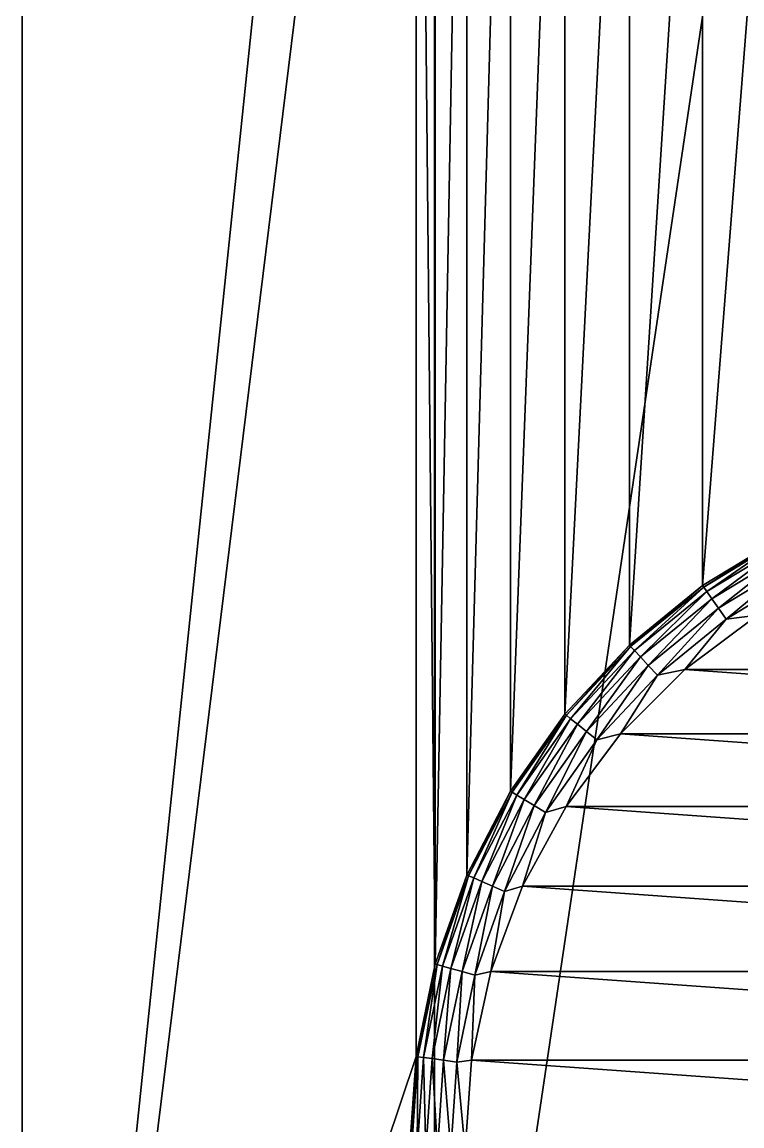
# Model space of a CAD drawing. Extents: x 464 to 15145, y 328 to 7622.
# Drawn here: x 464 to 1664, y 2170 to 4012 of the extents above; entities that cross this region are included whole.
import ezdxf

# ---------------------------------------------------------------- set-up
doc = ezdxf.new("R2010")
doc.units = 0
doc.layers.get('0').update_dxf_attribs({"linetype": 'CONTINUOUS'})

msp = doc.modelspace()

# ---------------------------------------------------------------- linework, layer by layer
at = {"color": 7}
for points in [[(464.1, 7622.4), (464.1, 328.1), (464.1, 7622.4, -4432), (464.1, 7622.4)], [(464.1, 7622.4, -4432), (464.1, 328.1), (464.1, 328.1, -4432), (464.1, 7622.4, -4432)], [(464.1, 328.1, -4432), (1121.2, 5664.7, -4432), (464.1, 7622.4, -4432), (464.1, 328.1, -4432)], [(1152, 6934.5), (464.1, 328.1), (464.1, 7622.4), (1152, 6934.5)], [(1152, 1016), (464.1, 328.1), (1152, 6934.5), (1152, 1016)], [(1152, 6934.5, -3744.1), (1838.6, 5632.3, -3744.1), (1152, 1016, -3744.1), (1152, 6934.5, -3744.1)], [(1152, 1016), (1152, 6934.5), (1152, 1016, -3744.1), (1152, 1016)], [(1152, 1016, -3744.1), (1152, 6934.5), (1152, 6934.5, -3744.1), (1152, 1016, -3744.1)], [(464.1, 328.1, -4432), (1121.2, 2285.7, -4432), (1121.2, 5664.7, -4432), (464.1, 328.1, -4432)], [(1121.2, 5664.7, -4432), (1121.2, 2285.7, -4432), (1153.2, 2440, -4432), (1121.2, 5664.7, -4432)], [(1121.2, 5664.7, -4432), (1153.2, 2440, -4432), (1153.2, 5510.5, -4432), (1121.2, 5664.7, -4432)], [(1152, 1016, -3744.1), (1838.6, 5632.3, -3744.1), (1838.6, 2318.2, -3744.1), (1152, 1016, -3744.1)], [(1153.2, 5510.5, -4432), (1153.2, 2440, -4432), (1206, 5362.1, -4432), (1153.2, 5510.5, -4432)], [(1206, 5362.1, -4432), (1153.2, 2440, -4432), (1206, 2588.4, -4432), (1206, 5362.1, -4432)], [(1206, 5362.1, -4432), (1206, 2588.4, -4432), (1278.4, 5222.2, -4432), (1206, 5362.1, -4432)], [(1278.4, 5222.2, -4432), (1206, 2588.4, -4432), (1278.4, 2728.3, -4432), (1278.4, 5222.2, -4432)], [(1278.4, 5222.2, -4432), (1278.4, 2728.3, -4432), (1369.3, 5093.5, -4432), (1278.4, 5222.2, -4432)], [(1369.3, 5093.5, -4432), (1278.4, 2728.3, -4432), (1369.3, 2857, -4432), (1369.3, 5093.5, -4432)], [(1369.3, 5093.5, -4432), (1369.3, 2857, -4432), (1476.8, 4978.4, -4432), (1369.3, 5093.5, -4432)], [(1476.8, 4978.4, -4432), (1369.3, 2857, -4432), (1476.8, 2972.1, -4432), (1476.8, 4978.4, -4432)], [(1476.8, 4978.4, -4432), (1476.8, 2972.1, -4432), (1599, 4879, -4432), (1476.8, 4978.4, -4432)], [(1599, 4879, -4432), (1476.8, 2972.1, -4432), (1599, 3071.5, -4432), (1599, 4879, -4432)], [(1599, 4879, -4432), (1599, 3071.5, -4432), (1733.6, 4797.1, -4432), (1599, 4879, -4432)], [(1733.6, 4797.1, -4432), (1599, 3071.5, -4432), (1733.6, 3153.3, -4432), (1733.6, 4797.1, -4432)], [(1599, 3071.5, -5124.5), (1600.8, 3068.9, -5148.4), (1733.6, 3153.3, -5124.5), (1599, 3071.5, -5124.5)], [(1599, 3071.5, -4432), (1599, 3071.5, -5124.5), (1733.6, 3153.3, -4432), (1599, 3071.5, -4432)], [(1733.6, 3153.3, -4432), (1599, 3071.5, -5124.5), (1733.6, 3153.3, -5124.5), (1733.6, 3153.3, -4432)], [(1733.6, 3153.3, -5124.5), (1600.8, 3068.9, -5148.4), (1735, 3150.6, -5148.4), (1733.6, 3153.3, -5124.5)], [(1600.8, 3068.9, -5148.4), (1606.1, 3061.4, -5170.7), (1735, 3150.6, -5148.4), (1600.8, 3068.9, -5148.4)], [(1606.1, 3061.4, -5170.7), (1739.3, 3142.4, -5170.7), (1735, 3150.6, -5148.4), (1606.1, 3061.4, -5170.7)], [(1606.1, 3061.4, -5170.7), (1614.6, 3049.4, -5189.8), (1739.3, 3142.4, -5170.7), (1606.1, 3061.4, -5170.7)], [(1614.6, 3049.4, -5189.8), (1746, 3129.3, -5189.8), (1739.3, 3142.4, -5170.7), (1614.6, 3049.4, -5189.8)], [(1614.6, 3049.4, -5189.8), (1625.6, 3033.8, -5204.5), (1746, 3129.3, -5189.8), (1614.6, 3049.4, -5189.8)], [(1625.6, 3033.8, -5204.5), (1754.8, 3112.4, -5204.5), (1746, 3129.3, -5189.8), (1625.6, 3033.8, -5204.5)], [(1625.6, 3033.8, -5204.5), (1638.5, 3015.6, -5213.7), (1754.8, 3112.4, -5204.5), (1625.6, 3033.8, -5204.5)], [(1638.5, 3015.6, -5213.7), (1765.1, 3092.6, -5213.7), (1754.8, 3112.4, -5204.5), (1638.5, 3015.6, -5213.7)], [(1638.5, 3015.6, -5213.7), (1690.5, 3021.9, -5216.8), (1765.1, 3092.6, -5213.7), (1638.5, 3015.6, -5213.7)], [(1476.8, 2972.1, -5124.5), (1478.9, 2969.8, -5148.4), (1599, 3071.5, -5124.5), (1476.8, 2972.1, -5124.5)], [(1476.8, 2972.1, -4432), (1476.8, 2972.1, -5124.5), (1599, 3071.5, -4432), (1476.8, 2972.1, -4432)], [(1599, 3071.5, -4432), (1476.8, 2972.1, -5124.5), (1599, 3071.5, -5124.5), (1599, 3071.5, -4432)], [(1599, 3071.5, -5124.5), (1478.9, 2969.8, -5148.4), (1600.8, 3068.9, -5148.4), (1599, 3071.5, -5124.5)], [(1478.9, 2969.8, -5148.4), (1485.2, 2963, -5170.7), (1600.8, 3068.9, -5148.4), (1478.9, 2969.8, -5148.4)], [(1485.2, 2963, -5170.7), (1606.1, 3061.4, -5170.7), (1600.8, 3068.9, -5148.4), (1485.2, 2963, -5170.7)], [(1485.2, 2963, -5170.7), (1495.3, 2952.3, -5189.8), (1606.1, 3061.4, -5170.7), (1485.2, 2963, -5170.7)], [(1495.3, 2952.3, -5189.8), (1614.6, 3049.4, -5189.8), (1606.1, 3061.4, -5170.7), (1495.3, 2952.3, -5189.8)], [(1495.3, 2952.3, -5189.8), (1508.3, 2938.3, -5204.5), (1614.6, 3049.4, -5189.8), (1495.3, 2952.3, -5189.8)], [(1508.3, 2938.3, -5204.5), (1625.6, 3033.8, -5204.5), (1614.6, 3049.4, -5189.8), (1508.3, 2938.3, -5204.5)], [(1508.3, 2938.3, -5204.5), (1523.5, 2922.1, -5213.7), (1625.6, 3033.8, -5204.5), (1508.3, 2938.3, -5204.5)], [(1523.5, 2922.1, -5213.7), (1638.5, 3015.6, -5213.7), (1625.6, 3033.8, -5204.5), (1523.5, 2922.1, -5213.7)], [(1569.2, 2931.1, -5216.8), (1690.5, 3021.9, -5216.8), (1638.5, 3015.6, -5213.7), (1569.2, 2931.1, -5216.8)], [(1569.2, 2931.1, -5216.8), (2959.9, 2931.1, -5216.8), (1690.5, 3021.9, -5216.8), (1569.2, 2931.1, -5216.8)], [(1523.5, 2922.1, -5213.7), (1569.2, 2931.1, -5216.8), (1638.5, 3015.6, -5213.7), (1523.5, 2922.1, -5213.7)], [(1369.3, 2857, -5124.5), (1371.7, 2855, -5148.4), (1476.8, 2972.1, -5124.5), (1369.3, 2857, -5124.5)], [(1369.3, 2857, -4432), (1369.3, 2857, -5124.5), (1476.8, 2972.1, -4432), (1369.3, 2857, -4432)], [(1476.8, 2972.1, -4432), (1369.3, 2857, -5124.5), (1476.8, 2972.1, -5124.5), (1476.8, 2972.1, -4432)], [(1476.8, 2972.1, -5124.5), (1371.7, 2855, -5148.4), (1478.9, 2969.8, -5148.4), (1476.8, 2972.1, -5124.5)], [(1371.7, 2855, -5148.4), (1378.9, 2849.2, -5170.7), (1478.9, 2969.8, -5148.4), (1371.7, 2855, -5148.4)], [(1378.9, 2849.2, -5170.7), (1485.2, 2963, -5170.7), (1478.9, 2969.8, -5148.4), (1378.9, 2849.2, -5170.7)], [(1378.9, 2849.2, -5170.7), (1390.3, 2839.9, -5189.8), (1485.2, 2963, -5170.7), (1378.9, 2849.2, -5170.7)], [(1390.3, 2839.9, -5189.8), (1495.3, 2952.3, -5189.8), (1485.2, 2963, -5170.7), (1390.3, 2839.9, -5189.8)], [(1390.3, 2839.9, -5189.8), (1405.1, 2827.8, -5204.5), (1495.3, 2952.3, -5189.8), (1390.3, 2839.9, -5189.8)], [(1405.1, 2827.8, -5204.5), (1508.3, 2938.3, -5204.5), (1495.3, 2952.3, -5189.8), (1405.1, 2827.8, -5204.5)], [(1405.1, 2827.8, -5204.5), (1422.4, 2813.8, -5213.7), (1508.3, 2938.3, -5204.5), (1405.1, 2827.8, -5204.5)], [(1422.4, 2813.8, -5213.7), (1523.5, 2922.1, -5213.7), (1508.3, 2938.3, -5204.5), (1422.4, 2813.8, -5213.7)], [(1462.1, 2823.9, -5216.8), (1569.2, 2931.1, -5216.8), (1523.5, 2922.1, -5213.7), (1462.1, 2823.9, -5216.8)], [(1462.1, 2823.9, -5216.8), (3067.1, 2823.9, -5216.8), (1569.2, 2931.1, -5216.8), (1462.1, 2823.9, -5216.8)], [(1569.2, 2931.1, -5216.8), (3067.1, 2823.9, -5216.8), (2959.9, 2931.1, -5216.8), (1569.2, 2931.1, -5216.8)], [(1422.4, 2813.8, -5213.7), (1462.1, 2823.9, -5216.8), (1523.5, 2922.1, -5213.7), (1422.4, 2813.8, -5213.7)], [(1278.4, 2728.3, -5124.5), (1281.1, 2726.6, -5148.4), (1369.3, 2857, -5124.5), (1278.4, 2728.3, -5124.5)], [(1278.4, 2728.3, -4432), (1278.4, 2728.3, -5124.5), (1369.3, 2857, -4432), (1278.4, 2728.3, -4432)], [(1369.3, 2857, -4432), (1278.4, 2728.3, -5124.5), (1369.3, 2857, -5124.5), (1369.3, 2857, -4432)], [(1369.3, 2857, -5124.5), (1281.1, 2726.6, -5148.4), (1371.7, 2855, -5148.4), (1369.3, 2857, -5124.5)], [(1281.1, 2726.6, -5148.4), (1289, 2721.8, -5170.7), (1371.7, 2855, -5148.4), (1281.1, 2726.6, -5148.4)], [(1289, 2721.8, -5170.7), (1378.9, 2849.2, -5170.7), (1371.7, 2855, -5148.4), (1289, 2721.8, -5170.7)], [(1289, 2721.8, -5170.7), (1301.5, 2714.2, -5189.8), (1378.9, 2849.2, -5170.7), (1289, 2721.8, -5170.7)], [(1301.5, 2714.2, -5189.8), (1390.3, 2839.9, -5189.8), (1378.9, 2849.2, -5170.7), (1301.5, 2714.2, -5189.8)], [(1301.5, 2714.2, -5189.8), (1317.9, 2704.3, -5204.5), (1390.3, 2839.9, -5189.8), (1301.5, 2714.2, -5189.8)], [(1317.9, 2704.3, -5204.5), (1405.1, 2827.8, -5204.5), (1390.3, 2839.9, -5189.8), (1317.9, 2704.3, -5204.5)], [(1317.9, 2704.3, -5204.5), (1336.9, 2692.7, -5213.7), (1405.1, 2827.8, -5204.5), (1317.9, 2704.3, -5204.5)], [(1336.9, 2692.7, -5213.7), (1422.4, 2813.8, -5213.7), (1405.1, 2827.8, -5204.5), (1336.9, 2692.7, -5213.7)], [(1371.3, 2702.7, -5216.8), (1462.1, 2823.9, -5216.8), (1422.4, 2813.8, -5213.7), (1371.3, 2702.7, -5216.8)], [(1371.3, 2702.7, -5216.8), (3157.8, 2702.7, -5216.8), (1462.1, 2823.9, -5216.8), (1371.3, 2702.7, -5216.8)], [(1462.1, 2823.9, -5216.8), (3157.8, 2702.7, -5216.8), (3067.1, 2823.9, -5216.8), (1462.1, 2823.9, -5216.8)], [(1336.9, 2692.7, -5213.7), (1371.3, 2702.7, -5216.8), (1422.4, 2813.8, -5213.7), (1336.9, 2692.7, -5213.7)], [(1206, 2588.4, -5124.5), (1208.8, 2587.1, -5148.4), (1278.4, 2728.3, -5124.5), (1206, 2588.4, -5124.5)], [(1206, 2588.4, -4432), (1206, 2588.4, -5124.5), (1278.4, 2728.3, -4432), (1206, 2588.4, -4432)], [(1278.4, 2728.3, -4432), (1206, 2588.4, -5124.5), (1278.4, 2728.3, -5124.5), (1278.4, 2728.3, -4432)], [(1278.4, 2728.3, -5124.5), (1208.8, 2587.1, -5148.4), (1281.1, 2726.6, -5148.4), (1278.4, 2728.3, -5124.5)], [(1208.8, 2587.1, -5148.4), (1217.3, 2583.5, -5170.7), (1281.1, 2726.6, -5148.4), (1208.8, 2587.1, -5148.4)], [(1217.3, 2583.5, -5170.7), (1289, 2721.8, -5170.7), (1281.1, 2726.6, -5148.4), (1217.3, 2583.5, -5170.7)], [(1217.3, 2583.5, -5170.7), (1230.8, 2577.6, -5189.8), (1289, 2721.8, -5170.7), (1217.3, 2583.5, -5170.7)], [(1230.8, 2577.6, -5189.8), (1301.5, 2714.2, -5189.8), (1289, 2721.8, -5170.7), (1230.8, 2577.6, -5189.8)], [(1230.8, 2577.6, -5189.8), (1248.3, 2570, -5204.5), (1301.5, 2714.2, -5189.8), (1230.8, 2577.6, -5189.8)], [(1248.3, 2570, -5204.5), (1317.9, 2704.3, -5204.5), (1301.5, 2714.2, -5189.8), (1248.3, 2570, -5204.5)], [(1248.3, 2570, -5204.5), (1268.7, 2561.1, -5213.7), (1317.9, 2704.3, -5204.5), (1248.3, 2570, -5204.5)], [(1268.7, 2561.1, -5213.7), (1336.9, 2692.7, -5213.7), (1317.9, 2704.3, -5204.5), (1268.7, 2561.1, -5213.7)], [(1268.7, 2561.1, -5213.7), (1298.7, 2569.7, -5216.8), (1336.9, 2692.7, -5213.7), (1268.7, 2561.1, -5213.7)], [(1298.7, 2569.7, -5216.8), (1371.3, 2702.7, -5216.8), (1336.9, 2692.7, -5213.7), (1298.7, 2569.7, -5216.8)], [(1298.7, 2569.7, -5216.8), (3230.5, 2569.7, -5216.8), (1371.3, 2702.7, -5216.8), (1298.7, 2569.7, -5216.8)], [(1371.3, 2702.7, -5216.8), (3230.5, 2569.7, -5216.8), (3157.8, 2702.7, -5216.8), (1371.3, 2702.7, -5216.8)], [(1153.2, 2440, -5124.5), (1156.2, 2439.1, -5148.4), (1206, 2588.4, -5124.5), (1153.2, 2440, -5124.5)], [(1153.2, 2440, -4432), (1153.2, 2440, -5124.5), (1206, 2588.4, -4432), (1153.2, 2440, -4432)], [(1206, 2588.4, -4432), (1153.2, 2440, -5124.5), (1206, 2588.4, -5124.5), (1206, 2588.4, -4432)], [(1206, 2588.4, -5124.5), (1156.2, 2439.1, -5148.4), (1208.8, 2587.1, -5148.4), (1206, 2588.4, -5124.5)], [(1156.2, 2439.1, -5148.4), (1165.1, 2436.6, -5170.7), (1208.8, 2587.1, -5148.4), (1156.2, 2439.1, -5148.4)], [(1208.8, 2587.1, -5148.4), (1165.1, 2436.6, -5170.7), (1217.3, 2583.5, -5170.7), (1208.8, 2587.1, -5148.4)], [(1165.1, 2436.6, -5170.7), (1179.3, 2432.7, -5189.8), (1217.3, 2583.5, -5170.7), (1165.1, 2436.6, -5170.7)], [(1179.3, 2432.7, -5189.8), (1230.8, 2577.6, -5189.8), (1217.3, 2583.5, -5170.7), (1179.3, 2432.7, -5189.8)], [(1179.3, 2432.7, -5189.8), (1197.7, 2427.5, -5204.5), (1230.8, 2577.6, -5189.8), (1179.3, 2432.7, -5189.8)], [(1197.7, 2427.5, -5204.5), (1248.3, 2570, -5204.5), (1230.8, 2577.6, -5189.8), (1197.7, 2427.5, -5204.5)], [(1197.7, 2427.5, -5204.5), (1219.1, 2421.5, -5213.7), (1248.3, 2570, -5204.5), (1197.7, 2427.5, -5204.5)], [(1219.1, 2421.5, -5213.7), (1268.7, 2561.1, -5213.7), (1248.3, 2570, -5204.5), (1219.1, 2421.5, -5213.7)], [(1219.1, 2421.5, -5213.7), (1245.8, 2427.7, -5216.8), (1268.7, 2561.1, -5213.7), (1219.1, 2421.5, -5213.7)], [(1245.8, 2427.7, -5216.8), (1298.7, 2569.7, -5216.8), (1268.7, 2561.1, -5213.7), (1245.8, 2427.7, -5216.8)], [(1245.8, 2427.7, -5216.8), (3283.4, 2427.7, -5216.8), (1298.7, 2569.7, -5216.8), (1245.8, 2427.7, -5216.8)], [(1298.7, 2569.7, -5216.8), (3283.4, 2427.7, -5216.8), (3230.5, 2569.7, -5216.8), (1298.7, 2569.7, -5216.8)], [(1121.2, 2285.7, -5124.5), (1124.3, 2285.3, -5148.4), (1153.2, 2440, -5124.5), (1121.2, 2285.7, -5124.5)], [(1121.2, 2285.7, -4432), (1121.2, 2285.7, -5124.5), (1153.2, 2440, -4432), (1121.2, 2285.7, -4432)], [(1153.2, 2440, -4432), (1121.2, 2285.7, -5124.5), (1153.2, 2440, -5124.5), (1153.2, 2440, -4432)], [(1153.2, 2440, -5124.5), (1124.3, 2285.3, -5148.4), (1156.2, 2439.1, -5148.4), (1153.2, 2440, -5124.5)], [(1124.3, 2285.3, -5148.4), (1133.4, 2284.1, -5170.7), (1156.2, 2439.1, -5148.4), (1124.3, 2285.3, -5148.4)], [(1156.2, 2439.1, -5148.4), (1133.4, 2284.1, -5170.7), (1165.1, 2436.6, -5170.7), (1156.2, 2439.1, -5148.4)], [(1133.4, 2284.1, -5170.7), (1148, 2282.1, -5189.8), (1165.1, 2436.6, -5170.7), (1133.4, 2284.1, -5170.7)], [(1165.1, 2436.6, -5170.7), (1148, 2282.1, -5189.8), (1179.3, 2432.7, -5189.8), (1165.1, 2436.6, -5170.7)], [(1148, 2282.1, -5189.8), (1166.9, 2279.5, -5204.5), (1179.3, 2432.7, -5189.8), (1148, 2282.1, -5189.8)], [(1166.9, 2279.5, -5204.5), (1197.7, 2427.5, -5204.5), (1179.3, 2432.7, -5189.8), (1166.9, 2279.5, -5204.5)], [(1166.9, 2279.5, -5204.5), (1189, 2276.4, -5213.7), (1197.7, 2427.5, -5204.5), (1166.9, 2279.5, -5204.5)], [(1189, 2276.4, -5213.7), (1219.1, 2421.5, -5213.7), (1197.7, 2427.5, -5204.5), (1189, 2276.4, -5213.7)], [(1189, 2276.4, -5213.7), (1213.6, 2279.7, -5216.8), (1219.1, 2421.5, -5213.7), (1189, 2276.4, -5213.7)], [(1213.6, 2279.7, -5216.8), (1245.8, 2427.7, -5216.8), (1219.1, 2421.5, -5213.7), (1213.6, 2279.7, -5216.8)], [(1213.6, 2279.7, -5216.8), (3315.6, 2279.7, -5216.8), (1245.8, 2427.7, -5216.8), (1213.6, 2279.7, -5216.8)], [(1245.8, 2427.7, -5216.8), (3315.6, 2279.7, -5216.8), (3283.4, 2427.7, -5216.8), (1245.8, 2427.7, -5216.8)], [(1152, 1016, -3744.1), (1838.6, 2318.2, -3744.1), (1808.5, 2225.5, -3744.1), (1152, 1016, -3744.1)], [(464.1, 328.1, -4432), (1110.4, 2128.6, -4432), (1121.2, 2285.7, -4432), (464.1, 328.1, -4432)], [(1110.4, 2128.6, -5124.5), (1113.6, 2128.6, -5148.4), (1121.2, 2285.7, -5124.5), (1110.4, 2128.6, -5124.5)], [(1110.4, 2128.6, -4432), (1110.4, 2128.6, -5124.5), (1121.2, 2285.7, -4432), (1110.4, 2128.6, -4432)], [(1121.2, 2285.7, -4432), (1110.4, 2128.6, -5124.5), (1121.2, 2285.7, -5124.5), (1121.2, 2285.7, -4432)], [(1121.2, 2285.7, -5124.5), (1113.6, 2128.6, -5148.4), (1124.3, 2285.3, -5148.4), (1121.2, 2285.7, -5124.5)], [(1113.6, 2128.6, -5148.4), (1122.8, 2128.6, -5170.7), (1124.3, 2285.3, -5148.4), (1113.6, 2128.6, -5148.4)], [(1124.3, 2285.3, -5148.4), (1122.8, 2128.6, -5170.7), (1133.4, 2284.1, -5170.7), (1124.3, 2285.3, -5148.4)], [(1122.8, 2128.6, -5170.7), (1137.5, 2128.6, -5189.8), (1133.4, 2284.1, -5170.7), (1122.8, 2128.6, -5170.7)], [(1133.4, 2284.1, -5170.7), (1137.5, 2128.6, -5189.8), (1148, 2282.1, -5189.8), (1133.4, 2284.1, -5170.7)], [(1137.5, 2128.6, -5189.8), (1156.6, 2128.6, -5204.5), (1148, 2282.1, -5189.8), (1137.5, 2128.6, -5189.8)], [(1148, 2282.1, -5189.8), (1156.6, 2128.6, -5204.5), (1166.9, 2279.5, -5204.5), (1148, 2282.1, -5189.8)], [(1156.6, 2128.6, -5204.5), (1178.8, 2128.6, -5213.7), (1166.9, 2279.5, -5204.5), (1156.6, 2128.6, -5204.5)], [(1178.8, 2128.6, -5213.7), (1189, 2276.4, -5213.7), (1166.9, 2279.5, -5204.5), (1178.8, 2128.6, -5213.7)], [(1178.8, 2128.6, -5213.7), (1202.7, 2128.6, -5216.8), (1189, 2276.4, -5213.7), (1178.8, 2128.6, -5213.7)], [(1202.7, 2128.6, -5216.8), (1213.6, 2279.7, -5216.8), (1189, 2276.4, -5213.7), (1202.7, 2128.6, -5216.8)], [(3326.4, 2128.6, -5216.8), (1213.6, 2279.7, -5216.8), (1202.7, 2128.6, -5216.8), (3326.4, 2128.6, -5216.8)], [(3315.6, 2279.7, -5216.8), (1213.6, 2279.7, -5216.8), (3326.4, 2128.6, -5216.8), (3315.6, 2279.7, -5216.8)], [(1808.5, 2225.5, -3744.1), (1798.3, 2128.6, -3744.1), (1152, 1016, -3744.1), (1808.5, 2225.5, -3744.1)]]:
    msp.add_3dface(points, dxfattribs=at)

doc.saveas('drawing.dxf')
